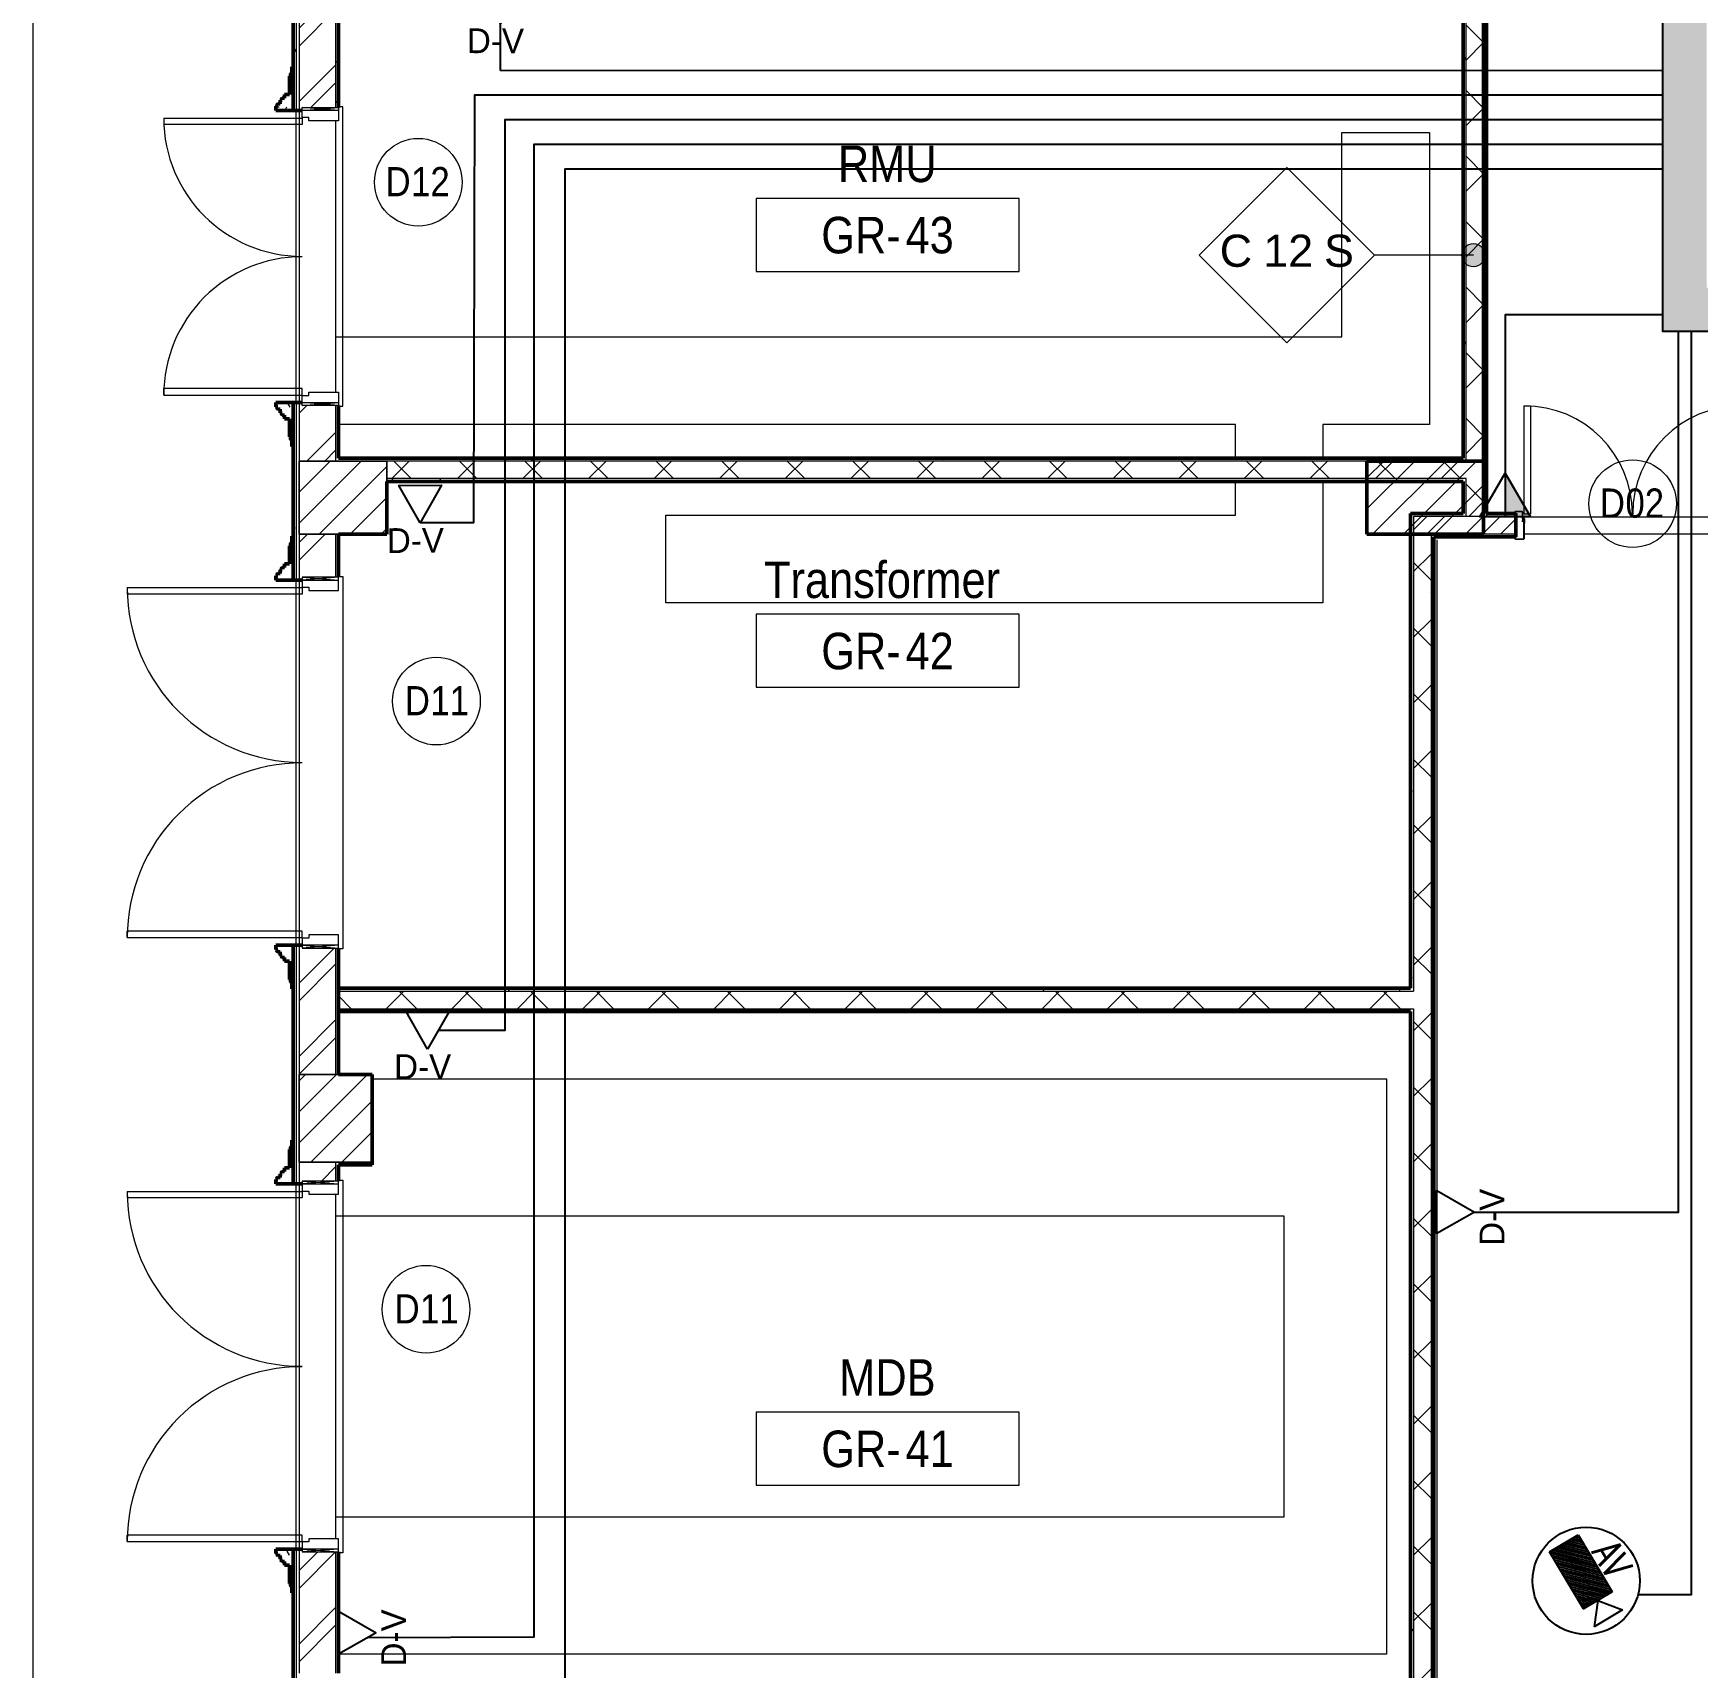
# Model space of a CAD drawing. Header units: millimetres. Extents: x -9358 to 257996, y -67499 to 9117.
# Drawn here: x -2970 to 8426, y -53110 to -41919 of the extents above; entities that cross this region are included whole.
import ezdxf
from ezdxf.enums import TextEntityAlignment as Align

# ---------------------------------------------------------------- set-up
doc = ezdxf.new("R2010")
doc.units = ezdxf.units.MM
doc.header["$LTSCALE"] = 1000
for name, color, linetype, lineweight in [('123', 2, 'Continuous', 9), ('A-COL-RFC', 8, 'Continuous', 18), ('A-COL-RFC-1', 8, 'Continuous', 9), ('A-COL-RFC-2', 8, 'Continuous', 50), ('A-DOOR', 8, 'Continuous', 9), ('A-DOOR-1', 8, 'Continuous', 18), ('A-DOR', 8, 'Continuous', 9), ('A-FLR-PAT', 8, 'Continuous', 18), ('A-RMP', 8, 'Continuous', 9), ('A-ROM-NAM', 8, 'Continuous', 9), ('A-TYP-DOR', 8, 'Continuous', 0), ('A-TYP-WAL', 8, 'Continuous', 0), ('A-WAL-CLD', 8, 'Continuous', 9), ('A-WAL-CMU', 8, 'Continuous', 50), ('A-WAL-LOW-20', 8, 'Continuous', 18), ('A-WAL-LOW-30', 8, 'Continuous', 18), ('A-WAL-PAT-1', 8, 'Continuous', 9), ('A-WAL-PRT', 8, 'Continuous', 50)]:
    doc.layers.add(name, color=color, linetype=linetype, lineweight=lineweight)
for name, color, linetype in [('CCTV', 4, 'Continuous'), ('DATANET', 4, 'Continuous'), ('E680T_SEC', 2, 'Continuous'), ('LC-CABLE -10', 4, 'Continuous'), ('LC-CABLE -20', 6, 'Continuous'), ('LC-DA-CIR', 4, 'Continuous')]:
    doc.layers.add(name, color=color, linetype=linetype)
doc.styles.add('Arial_5', font='arial.ttf', dxfattribs={"width": 0.85, "height": 200})
doc.styles.add('Arial_7', font='arial.ttf', dxfattribs={"width": 0.85, "height": 200})
doc.styles.add('Arial_8', font='arial.ttf', dxfattribs={"height": 220})
doc.styles.add('ROMANS', font='romans.shx', dxfattribs={"width": 0.75})
pattern_1 = [(0, (0, 0), (812.8, 203.2), [33.528, -576.072, 33.528, -576.072, -3251.2]), (0, (0, 0), (812.8, 203.2), [-1219.2, 33.528, -1185.672, 33.528, -576.072, -1422.4]), (0, (0, 0), (812.8, 203.2), [-3048, 33.528, -372.872, 33.528, -982.472]), (120, (304.8, 101.6), (-582.37636, 602.30545), [33.528, -576.072, 33.528, -576.072, -3251.2]), (120, (304.8, 101.6), (-582.37636, 602.30545), [-1219.2, 33.528, -1185.672, 33.528, -576.072, -1422.4]), (120, (304.8, 101.6), (-582.37636, 602.30545), [-3048, 33.528, -372.872, 33.528, -982.472]), (240, (406.4, 508), (-230.42364, -805.50545), [33.528, -576.072, 33.528, -576.072, -3251.2]), (240, (406.4, 508), (-230.42364, -805.50545), [-1219.2, 33.528, -1185.672, 33.528, -576.072, -1422.4]), (240, (406.4, 508), (-230.42364, -805.50545), [-3048, 33.528, -372.872, 33.528, -982.472])]
pattern_2 = [(45, (0, 0), (-251.4472, 251.4472), []), (45, (0, 381), (-251.4472, 251.4472), [])]
pattern_3 = [(45, (0, 0), (-224.5064, 224.5064), []), (135, (0, 0), (-224.5064, -224.5064), [])]
pattern_4 = [(45, (0, 0), (-106.066, 106.066), [])]

# ---------------------------------------------------------------- blocks, each defined once
blk = doc.blocks.new('M_Wall Tag - WALL TAG-12mm-1267109-01-Ground Floor Plan')
at = {"layer": 'A-TYP-WAL'}
for p, q in [((-6, 0), (0, 6)), ((0, 6), (6, 0)), ((-6, 0), (0, -6)), ((6, 0), (0, -6))]:
    blk.add_line(p, q, dxfattribs=at)
blk = doc.blocks.new('Door Tag - Door Tag-41184-01-Ground Floor Plan')
at = {"layer": 'A-TYP-DOR'}
blk.add_circle((0, 0), 3, dxfattribs=at)
blk = doc.blocks.new('AV SYSTEM DOOM CAMERA')
h = blk.add_hatch()
h.set_pattern_fill('ANSI31', color=3)
h.set_pattern_definition([(45, (0, 0), (-0.08838835, 0.08838835), [])])
h.paths.add_polyline_path([(2.57, 221.7), (2.57, 219.43), (7.11, 219.43), (7.11, 221.7)])
at = {"color": 3}
for p, q in [((2.57, 219.43), (2.57, 221.7)), ((2.57, 221.7), (7.11, 221.7)), ((7.11, 221.7), (7.11, 219.43)), ((7.11, 220.57), (8.53, 221.7)), ((8.53, 221.7), (8.53, 219.43)), ((7.11, 220.57), (8.53, 219.43)), ((7.11, 219.43), (2.57, 219.43))]:
    blk.add_line(p, q, dxfattribs=at)
blk.add_circle((5.55, 220.57), 3.67, dxfattribs=at)
at = {"layer": 'E680T_SEC', "color": 3, "style": 'ROMANS', "width": 0.75}
blk.add_text('AV', height=2, dxfattribs=at).set_placement((5.19, 222.86), align=Align.MIDDLE_CENTER)
blk = doc.blocks.new('D-V')
at = {"color": 3}
blk.add_lwpolyline([(1, 257), (147, 0), (-147, 0), (1, 257)], dxfattribs=at)
at = {"layer": 'CCTV', "color": 2}
blk.add_attdef('D-V', (-225, 247), '', height=170, dxfattribs=at)
blk = doc.blocks.new('DD')
at = {"layer": 'LC-DA-CIR'}
h = blk.add_hatch(color=3, dxfattribs=at)
h.dxf.hatch_style = 1
h.paths.add_polyline_path([(0, 299), (0, 0), (173, 0)])
at = {"color": 3}
blk.add_lwpolyline([(0, 299), (173, 0), (-173, 0), (0, 299)], dxfattribs=at)
at = {"layer": 'LC-DA-CIR', "color": 3}
blk.add_line((0, 299), (0, 0), dxfattribs=at)
blk = doc.blocks.new('NBS_AssaAbloyLtd_DrsetSym_AASDMetalOfficeStoreDoor_Double-VisionPanelType2 - 1600x2200mm-2087164-01-Ground Floor Furniture Plan')
at = {"layer": 'A-DOOR'}
for centre, start, end in [((-742, 77), 0, 90), ((742, 77), 90, 180)]:
    blk.add_arc(centre, 741, start, end, dxfattribs=at)
at = {"layer": 'A-DOOR-1'}
for p, q in [((-742, 77), (-742, 818)), ((-742, 818), (-699, 818)), ((-699, 818), (-699, 77)), ((742, 818), (699, 818)), ((699, 818), (699, 77)), ((742, 77), (742, 818)), ((-805, 93), (-805, 83)), ((-805, 93), (-805, 83)), ((-804, 93), (-804, 83)), ((-803, 95), (-757, 95)), ((-757, 95), (-803, 95)), ((-757, 94), (-803, 94)), ((-803, 82), (-795, 82)), ((-795, 80), (-803, 80)), ((-800, 80), (-795, 80)), ((-795, 82), (-795, 80)), ((-795, 80), (-795, -80)), ((-756, 93), (-756, 47)), ((-755, 93), (-755, 47)), ((-755, 47), (-755, 93)), ((-755, 23), (-755, 32)), ((-754, 23), (-755, 23)), ((-742, 46), (-754, 46)), ((-742, 46), (-754, 46)), ((-742, 45), (-754, 45)), ((-754, 32), (-754, 23)), ((-753, 35), (-746, 35)), ((-746, 34), (-753, 34)), ((-745, -93), (-745, 33)), ((-743, 32), (-743, 8)), ((-743, 8), (-741, 18)), ((-742, 8), (-743, 8)), ((-743, 8), (-743, -92)), ((-743, -92), (-743, 8)), ((-743, 8), (-742, 8)), ((-699, 77), (-742, 77)), ((-740, 18), (-742, 8)), ((-742, 8), (-740, 18)), ((-741, 18), (-741, 44)), ((-740, 44), (-740, 18)), ((-740, 18), (-740, 44)), ((699, 77), (742, 77)), ((740, 44), (740, 18)), ((740, 44), (740, 18)), ((740, 18), (742, 8)), ((740, 18), (742, 8)), ((741, 18), (741, 44)), ((743, 8), (741, 18)), ((742, 46), (754, 46)), ((754, 46), (742, 46)), ((742, 45), (754, 45)), ((742, 8), (743, 8)), ((742, 8), (743, 8)), ((743, 32), (743, 8)), ((743, 8), (743, -92)), ((743, 8), (743, -92)), ((745, -93), (745, 33)), ((753, 35), (746, 35)), ((746, 34), (753, 34)), ((754, 32), (754, 23)), ((754, 23), (755, 23)), ((755, 93), (755, 47)), ((755, 93), (755, 47)), ((755, 23), (755, 32)), ((756, 93), (756, 47)), ((802, 95), (757, 95)), ((802, 95), (757, 95)), ((757, 94), (802, 94)), ((795, 82), (795, 80)), ((802, 82), (795, 82)), ((795, 80), (802, 80)), ((795, -80), (795, 80)), ((795, 80), (800, 80)), ((803, 93), (803, 83)), ((805, 93), (805, 83)), ((805, 83), (805, 93)), ((-805, -92), (-805, -83)), ((-805, -83), (-805, -92)), ((-804, -83), (-804, -92)), ((-803, -80), (-795, -80)), ((-795, -81), (-803, -81)), ((-802, -93), (-746, -93)), ((-746, -95), (-803, -95)), ((-803, -95), (-746, -95)), ((-795, -80), (-800, -80)), ((-795, -81), (-795, -80)), ((802, -93), (746, -93)), ((746, -95), (802, -95)), ((746, -95), (802, -95)), ((795, -81), (795, -80)), ((802, -80), (795, -80)), ((800, -80), (795, -80)), ((795, -81), (802, -81)), ((803, -83), (803, -92)), ((805, -92), (805, -83)), ((805, -92), (805, -83))]:
    blk.add_line(p, q, dxfattribs=at)
for centre, radius, start, end in [((-803, 93), 2.5, 90, 180), ((-803, 93), 2.5, 90, 180), ((-803, 83), 2.5, 180, 270), ((-803, 83), 2.5, 180, 270), ((-803, 93), 1, 90, 180), ((-803, 83), 1, 180, 270), ((-757, 93), 2.5, 0, 90), ((-757, 93), 2.5, 0, 90), ((-757, 93), 1, 0, 90), ((-754, 47), 2.5, 180, 270), ((-754, 47), 0.997, 180, 270), ((-754, 47), 0.997, 180, 270), ((-753, 32), 2.5, 90, 180), ((-753, 32), 1.01, 90, 180), ((-746, 32), 2.5, 0, 90), ((-746, 33), 0.984, 0, 90), ((-742, 44), 2.5, 0, 90), ((-742, 44), 2.5, 360, 90), ((-742, 44), 1, 0, 90), ((742, 44), 2.5, 90, 180), ((742, 44), 2.5, 90, 180), ((742, 44), 1, 90, 180), ((746, 32), 2.5, 90, 180), ((746, 33), 0.984, 90, 180), ((753, 32), 2.5, 0, 90), ((753, 32), 1.01, 0, 90), ((754, 47), 2.5, 270, 0), ((754, 47), 0.997, 270, 0), ((754, 47), 0.979, 270, 0), ((757, 93), 2.5, 90, 180), ((757, 93), 2.5, 90, 180), ((757, 93), 1, 90, 180), ((802, 93), 2.5, 0, 90), ((802, 93), 2.5, 0, 90), ((802, 93), 1, 0, 90), ((802, 83), 1, 270, 0), ((802, 83), 2.5, 270, 0), ((802, 83), 2.5, 270, 0), ((-803, -83), 2.5, 90, 180), ((-803, -83), 2.5, 90, 180), ((-803, -92), 2.5, 180, 270), ((-803, -92), 2.5, 180, 270), ((-803, -83), 1.01, 90, 180), ((-802, -92), 1.03, 180, 270), ((-746, -92), 2.5, 270, 0), ((-746, -92), 2.5, 270, 360), ((-746, -93), 0.985, 270, 0), ((746, -92), 2.5, 180, 270), ((746, -92), 2.5, 180, 270), ((746, -93), 0.985, 180, 270), ((802, -83), 2.5, 0, 90), ((802, -83), 2.5, 0, 90), ((802, -83), 1.01, 0, 90), ((802, -92), 1.03, 270, 0), ((802, -92), 2.5, 270, 0), ((802, -92), 2.5, 270, 360)]:
    blk.add_arc(centre, radius, start, end, dxfattribs=at)
blk = doc.blocks.new('1_External_Lourve_Metal_Door_3469 - 2000 x 2500mm-2646872-01-Ground Floor Furniture Plan')
at = {"layer": 'A-DOOR'}
for p, q in [((-948.5, 1042), (-904.5, 1042)), ((-948.5, 1042), (-948.5, 95)), ((-904.5, 95), (-904.5, 1042)), ((904.5, 95), (904.5, 1042)), ((948.5, 1042), (904.5, 1042)), ((948.5, 1042), (948.5, 95)), ((-948.5, 95), (-904.5, 95)), ((948.5, 95), (904.5, 95))]:
    blk.add_line(p, q, dxfattribs=at)
for centre, start, end in [((-948.5, 95), 360, 90), ((948.5, 95), 90, 180)]:
    blk.add_arc(centre, 947, start, end, dxfattribs=at)
at = {"layer": 'A-DOOR-1'}
for p, q in [((-1000, 95), (-951.5, 95)), ((-951.5, 95), (-951.5, 48)), ((-951.5, 48), (-929.5, 48)), ((-929.5, 48), (-929.5, -155)), ((929.5, 48), (951.5, 48)), ((929.5, -155), (929.5, 48)), ((951.5, 95), (1000, 95)), ((951.5, 48), (951.5, 95)), ((-929.5, -155), (-1000, -155)), ((1000, -155), (929.5, -155))]:
    blk.add_line(p, q, dxfattribs=at)
at = {"layer": 'A-DOR'}
for p, q in [((-1020, -155), (-1000, 95)), ((-1020, 95), (-1000, -155)), ((-1020, -155), (-1020, 95)), ((-1020, 95), (-1000, 95)), ((-1000, 95), (-1000, -155)), ((1000, -155), (1020, 95)), ((1000, 95), (1020, -155)), ((1000, -155), (1000, 95)), ((1000, 95), (1020, 95)), ((1020, 95), (1020, -155)), ((-1025, -155), (-1025, -185)), ((-1025, -185), (1025, -185)), ((-1000, -155), (-1020, -155)), ((1020, -155), (1000, -155)), ((1025, -185), (1025, -155))]:
    blk.add_line(p, q, dxfattribs=at)
blk = doc.blocks.new('1_External_Lourve_Metal_Door_3469 - 2500 x 2500mm-2647297-01-Ground Floor Furniture Plan')
at = {"layer": 'A-DOOR'}
for p, q in [((-1198.5, -95), (-1154.5, -95)), ((-1198.5, -1292), (-1198.5, -95)), ((-1154.5, -95), (-1154.5, -1292)), ((1154.5, -95), (1154.5, -1292)), ((1198.5, -95), (1154.5, -95)), ((1198.5, -1292), (1198.5, -95)), ((-1198.5, -1292), (-1154.5, -1292)), ((1198.5, -1292), (1154.5, -1292))]:
    blk.add_line(p, q, dxfattribs=at)
for centre, start, end in [((-1198.5, -95), 270, 0), ((1198.5, -95), 180, 270)]:
    blk.add_arc(centre, 1197, start, end, dxfattribs=at)
at = {"layer": 'A-DOOR-1'}
for p, q in [((-1179.5, 155), (-1250, 155)), ((-1179.5, -48), (-1179.5, 155)), ((1250, 155), (1179.5, 155)), ((1179.5, 155), (1179.5, -48)), ((-1250, -95), (-1201.5, -95)), ((-1201.5, -95), (-1201.5, -48)), ((-1201.5, -48), (-1179.5, -48)), ((1179.5, -48), (1201.5, -48)), ((1201.5, -48), (1201.5, -95)), ((1201.5, -95), (1250, -95))]:
    blk.add_line(p, q, dxfattribs=at)
at = {"layer": 'A-DOR'}
for p, q in [((-1275, 185), (1275, 185)), ((-1275, 155), (-1275, 185)), ((-1270, 155), (-1250, -95)), ((-1270, -95), (-1250, 155)), ((-1250, 155), (-1270, 155)), ((-1270, 155), (-1270, -95)), ((-1250, -95), (-1250, 155)), ((1250, 155), (1270, -95)), ((1250, -95), (1270, 155)), ((1270, 155), (1250, 155)), ((1250, 155), (1250, -95)), ((1270, -95), (1270, 155)), ((1275, 185), (1275, 155)), ((-1270, -95), (-1250, -95)), ((1250, -95), (1270, -95))]:
    blk.add_line(p, q, dxfattribs=at)
blk = doc.blocks.new('Walls 26 - Walls 78-2778939-01-Ground Floor Furniture Plan')
at = {"layer": 'A-WAL-PAT-1'}
h = blk.add_hatch(dxfattribs=at)
h.set_pattern_fill('FP_133', color=256, style=0, pattern_type=2)
h.set_pattern_definition([(0, (0, -100), (406.4, 101.6), [33.528, -271.272, 33.528, -271.272, -1625.6]), (0, (0, -100), (406.4, 101.6), [-609.6, 33.528, -576.072, 33.528, -271.272, -711.2]), (0, (0, -100), (406.4, 101.6), [-1524, 33.528, -169.672, 33.528, -474.472]), (120, (152.4, -49.2), (-291.18818, 301.15272), [33.528, -271.272, 33.528, -271.272, -1625.6]), (120, (152.4, -49.2), (-291.18818, 301.15272), [-609.6, 33.528, -576.072, 33.528, -271.272, -711.2]), (120, (152.4, -49.2), (-291.18818, 301.15272), [-1524, 33.528, -169.672, 33.528, -474.472]), (240, (203.2, 154), (-115.21182, -402.75272), [33.528, -271.272, 33.528, -271.272, -1625.6]), (240, (203.2, 154), (-115.21182, -402.75272), [-609.6, 33.528, -576.072, 33.528, -271.272, -711.2]), (240, (203.2, 154), (-115.21182, -402.75272), [-1524, 33.528, -169.672, 33.528, -474.472])])
h.paths.add_polyline_path([(-1200, -52550), (-1190, -52550), (-1190, -52250), (-1310, -52250), (-1310, -52280), (-1295, -52280), (-1301, -52284), (-1301, -52291), (-1295, -52295), (-1280, -52295), (-1280, -52320), (-1265, -52320), (-1271, -52324), (-1271, -52331), (-1265, -52335), (-1250, -52335), (-1250, -52360), (-1215, -52360), (-1215, -52485), (-1200, -52485), (-1209, -52491), (-1209, -52500), (-1200, -52505)], flags=0)
h.paths.add_polyline_path([(-1310, -49750), (-1190, -49750), (-1190, -49450), (-1200, -49450), (-1200, -49495), (-1209, -49500), (-1209, -49510), (-1200, -49515), (-1215, -49515), (-1215, -49640), (-1250, -49640), (-1250, -49665), (-1265, -49665), (-1271, -49669), (-1271, -49676), (-1265, -49680), (-1280, -49680), (-1280, -49705), (-1295, -49705), (-1301, -49709), (-1301, -49716), (-1295, -49720), (-1310, -49720)], flags=0)
at = {"layer": 'A-WAL-CMU'}
for p, q in [((-1190, -49450), (-1200, -49450)), ((-1200, -49450), (-1200, -49495)), ((-1190, -49750), (-1190, -49450)), ((-1200, -49515), (-1215, -49515)), ((-1215, -49515), (-1215, -49640)), ((-1265, -49680), (-1280, -49680)), ((-1280, -49680), (-1280, -49705)), ((-1250, -49665), (-1265, -49665)), ((-1215, -49640), (-1250, -49640)), ((-1250, -49640), (-1250, -49665)), ((-1310, -49720), (-1310, -49750)), ((-1295, -49720), (-1310, -49720)), ((-1310, -49750), (-1190, -49750)), ((-1280, -49705), (-1295, -49705)), ((-1310, -52250), (-1310, -52280)), ((-1190, -52250), (-1310, -52250)), ((-1310, -52280), (-1295, -52280)), ((-1295, -52295), (-1280, -52295)), ((-1280, -52295), (-1280, -52320)), ((-1190, -52550), (-1190, -52250)), ((-1280, -52320), (-1265, -52320)), ((-1265, -52335), (-1250, -52335)), ((-1250, -52335), (-1250, -52360)), ((-1250, -52360), (-1215, -52360)), ((-1215, -52360), (-1215, -52485)), ((-1215, -52485), (-1200, -52485)), ((-1200, -52505), (-1200, -52550)), ((-1200, -52550), (-1190, -52550))]:
    blk.add_line(p, q, dxfattribs=at)
for centre, radius in [((-1200, -49505), 10), ((-1265, -49672), 7.5), ((-1295, -49712), 7.5), ((-1295, -52287), 7.5), ((-1265, -52327), 7.5), ((-1200, -52495), 10)]:
    blk.add_arc(centre, radius, 90, 270, dxfattribs=at)
blk = doc.blocks.new('Walls 28 - Walls 78-2778953-01-Ground Floor Furniture Plan')
at = {"layer": 'A-WAL-PAT-1'}
h = blk.add_hatch(dxfattribs=at)
h.set_pattern_fill('FP_134', color=256, style=0, pattern_type=2)
h.set_pattern_definition([(0, (0, 250), (406.4, 101.6), [33.528, -271.272, 33.528, -271.272, -1625.6]), (0, (0, 250), (406.4, 101.6), [-609.6, 33.528, -576.072, 33.528, -271.272, -711.2]), (0, (0, 250), (406.4, 101.6), [-1524, 33.528, -169.672, 33.528, -474.472]), (120, (152.4, 300.8), (-291.18818, 301.15272), [33.528, -271.272, 33.528, -271.272, -1625.6]), (120, (152.4, 300.8), (-291.18818, 301.15272), [-609.6, 33.528, -576.072, 33.528, -271.272, -711.2]), (120, (152.4, 300.8), (-291.18818, 301.15272), [-1524, 33.528, -169.672, 33.528, -474.472]), (240, (203.2, 504), (-115.21182, -402.75272), [33.528, -271.272, 33.528, -271.272, -1625.6]), (240, (203.2, 504), (-115.21182, -402.75272), [-609.6, 33.528, -576.072, 33.528, -271.272, -711.2]), (240, (203.2, 504), (-115.21182, -402.75272), [-1524, 33.528, -169.672, 33.528, -474.472])])
h.paths.add_polyline_path([(-1190, -44350), (-1190, -44050), (-1310, -44050), (-1310, -44080), (-1295, -44080), (-1301, -44084), (-1301, -44091), (-1295, -44095), (-1280, -44095), (-1280, -44120), (-1265, -44120), (-1271, -44124), (-1271, -44131), (-1265, -44135), (-1250, -44135), (-1250, -44160), (-1215, -44160), (-1215, -44285), (-1200, -44285), (-1209, -44290), (-1209, -44300), (-1200, -44305), (-1200, -44350)], flags=0)
h.paths.add_polyline_path([(-1190, -42050), (-1190, -41750), (-1200, -41750), (-1200, -41795), (-1209, -41800), (-1209, -41810), (-1200, -41815), (-1215, -41815), (-1215, -41940), (-1250, -41940), (-1250, -41965), (-1265, -41965), (-1271, -41969), (-1271, -41976), (-1265, -41980), (-1280, -41980), (-1280, -42005), (-1295, -42005), (-1301, -42009), (-1301, -42016), (-1295, -42020), (-1310, -42020), (-1310, -42050)], flags=0)
at = {"layer": 'A-WAL-CMU'}
for p, q in [((-1200, -41815), (-1215, -41815)), ((-1215, -41815), (-1215, -41940)), ((-1190, -41750), (-1200, -41750)), ((-1200, -41750), (-1200, -41795)), ((-1190, -42050), (-1190, -41750)), ((-1310, -42020), (-1310, -42050)), ((-1295, -42020), (-1310, -42020)), ((-1280, -42005), (-1295, -42005)), ((-1265, -41980), (-1280, -41980)), ((-1280, -41980), (-1280, -42005)), ((-1250, -41965), (-1265, -41965)), ((-1215, -41940), (-1250, -41940)), ((-1250, -41940), (-1250, -41965)), ((-1310, -42050), (-1190, -42050)), ((-1310, -44050), (-1310, -44080)), ((-1190, -44050), (-1310, -44050)), ((-1310, -44080), (-1295, -44080)), ((-1295, -44095), (-1280, -44095)), ((-1280, -44095), (-1280, -44120)), ((-1190, -44350), (-1190, -44050)), ((-1280, -44120), (-1265, -44120)), ((-1265, -44135), (-1250, -44135)), ((-1250, -44135), (-1250, -44160)), ((-1250, -44160), (-1215, -44160)), ((-1215, -44160), (-1215, -44285)), ((-1215, -44285), (-1200, -44285)), ((-1200, -44305), (-1200, -44350)), ((-1200, -44350), (-1190, -44350))]:
    blk.add_line(p, q, dxfattribs=at)
for centre, radius in [((-1200, -41805), 10), ((-1295, -42012), 7.5), ((-1265, -41972), 7.5), ((-1295, -44087), 7.5), ((-1265, -44127), 7.5), ((-1200, -44295), 10)]:
    blk.add_arc(centre, radius, 90, 270, dxfattribs=at)
blk = doc.blocks.new('Walls 30 - Walls 78-2778967-01-Ground Floor Furniture Plan')
at = {"layer": 'A-WAL-PAT-1'}
h = blk.add_hatch(dxfattribs=at)
h.set_pattern_fill('FP_135', color=256, style=0, pattern_type=2)
h.set_pattern_definition([(0, (0, -4235), (406.4, 101.6), [33.528, -271.272, 33.528, -271.272, -1625.6]), (0, (0, -4235), (406.4, 101.6), [-609.6, 33.528, -576.072, 33.528, -271.272, -711.2]), (0, (0, -4235), (406.4, 101.6), [-1524, 33.528, -169.672, 33.528, -474.472]), (120, (152.4, -4184.2), (-291.18818, 301.15272), [33.528, -271.272, 33.528, -271.272, -1625.6]), (120, (152.4, -4184.2), (-291.18818, 301.15272), [-609.6, 33.528, -576.072, 33.528, -271.272, -711.2]), (120, (152.4, -4184.2), (-291.18818, 301.15272), [-1524, 33.528, -169.672, 33.528, -474.472]), (240, (203.2, -3981), (-115.21182, -402.75272), [33.528, -271.272, 33.528, -271.272, -1625.6]), (240, (203.2, -3981), (-115.21182, -402.75272), [-609.6, 33.528, -576.072, 33.528, -271.272, -711.2]), (240, (203.2, -3981), (-115.21182, -402.75272), [-1524, 33.528, -169.672, 33.528, -474.472])])
h.paths.add_polyline_path([(-1200, -52550), (-1190, -52550), (-1190, -52250), (-1310, -52250), (-1310, -52280), (-1295, -52280), (-1301, -52284), (-1301, -52291), (-1295, -52295), (-1280, -52295), (-1280, -52320), (-1265, -52320), (-1271, -52324), (-1271, -52331), (-1265, -52335), (-1250, -52335), (-1250, -52360), (-1215, -52360), (-1215, -52485), (-1200, -52485), (-1209, -52490), (-1209, -52500), (-1200, -52505)], flags=0)
h.paths.add_polyline_path([(-1190, -49750), (-1190, -49450), (-1200, -49450), (-1200, -49495), (-1209, -49500), (-1209, -49510), (-1200, -49515), (-1215, -49515), (-1215, -49640), (-1250, -49640), (-1250, -49665), (-1265, -49665), (-1271, -49669), (-1271, -49676), (-1265, -49680), (-1280, -49680), (-1280, -49705), (-1295, -49705), (-1301, -49709), (-1301, -49716), (-1295, -49720), (-1310, -49720), (-1310, -49750)], flags=0)
at = {"layer": 'A-WAL-CMU'}
for p, q in [((-1190, -49450), (-1200, -49450)), ((-1200, -49450), (-1200, -49495)), ((-1190, -49750), (-1190, -49450)), ((-1200, -49515), (-1215, -49515)), ((-1215, -49515), (-1215, -49640)), ((-1265, -49680), (-1280, -49680)), ((-1280, -49680), (-1280, -49705)), ((-1250, -49665), (-1265, -49665)), ((-1215, -49640), (-1250, -49640)), ((-1250, -49640), (-1250, -49665)), ((-1310, -49720), (-1310, -49750)), ((-1295, -49720), (-1310, -49720)), ((-1310, -49750), (-1190, -49750)), ((-1280, -49705), (-1295, -49705)), ((-1310, -52250), (-1310, -52280)), ((-1190, -52250), (-1310, -52250)), ((-1310, -52280), (-1295, -52280)), ((-1295, -52295), (-1280, -52295)), ((-1280, -52295), (-1280, -52320)), ((-1190, -52550), (-1190, -52250)), ((-1280, -52320), (-1265, -52320)), ((-1265, -52335), (-1250, -52335)), ((-1250, -52335), (-1250, -52360)), ((-1250, -52360), (-1215, -52360)), ((-1215, -52360), (-1215, -52485)), ((-1215, -52485), (-1200, -52485)), ((-1200, -52505), (-1200, -52550)), ((-1200, -52550), (-1190, -52550))]:
    blk.add_line(p, q, dxfattribs=at)
for centre, radius in [((-1200, -49505), 10), ((-1265, -49672), 7.5), ((-1295, -49712), 7.5), ((-1295, -52287), 7.5), ((-1265, -52327), 7.5), ((-1200, -52495), 10)]:
    blk.add_arc(centre, radius, 90, 270, dxfattribs=at)
blk = doc.blocks.new('M_Room Tag_Small - M_Room Tag_Small-919701-01-Ground Floor Furniture Plan')
at = {"layer": 'A-ROM-NAM'}
for p, q in [((9, 2.5), (-9, 2.5)), ((-9, 2.5), (-9, -2.5)), ((9, -2.5), (9, 2.5)), ((-9, -2.5), (9, -2.5))]:
    blk.add_line(p, q, dxfattribs=at)
blk = doc.blocks.new('G')
at = {"layer": 'A-COL-RFC-1'}
h = blk.add_hatch(dxfattribs=at)
h.set_pattern_fill('FP_4', color=256, style=0, pattern_type=2)
h.set_pattern_definition(pattern_4)
h.paths.add_polyline_path([(-900, -45200), (-550, -45200), (-550, -44700), (-1150, -44700), (-1150, -45200)], flags=0)
h = blk.add_hatch(dxfattribs=at)
h.set_pattern_fill('FP_4', color=256, style=0, pattern_type=2)
h.set_pattern_definition(pattern_4)
h.paths.add_polyline_path([(6160, -45200), (6960, -45200), (6960, -44700), (6160, -44700), (6160, -45164)], flags=0)
h = blk.add_hatch(dxfattribs=at)
h.set_pattern_fill('FP_4', color=256, style=0, pattern_type=2)
h.set_pattern_definition(pattern_4)
h.paths.add_polyline_path([(-1150, -49500), (-650, -49500), (-650, -48900), (-1150, -48900), (-1150, -49500)], flags=0)
at = {"layer": 'A-WAL-PAT-1'}
h = blk.add_hatch(dxfattribs=at)
h.set_pattern_fill('FP_2', color=256, style=0, pattern_type=2)
h.set_pattern_definition(pattern_1)
h.paths.add_polyline_path([(6960, -45080), (6980, -45080), (6980, -38077), (6960, -38077), (6960, -45060)], flags=0)
h.paths.add_polyline_path([(6980, -37090), (6980, -34210), (6960, -34210), (6960, -37090)], flags=0)
h.paths.add_polyline_path([(6980, -33010), (6980, -32720), (6960, -32720), (6960, -33010)], flags=0)
h = blk.add_hatch(dxfattribs=at)
h.set_pattern_fill('FP_2', color=256, style=0, pattern_type=2)
h.set_pattern_definition(pattern_1)
h.paths.add_polyline_path([(-1170, -57500), (-1170, -56850), (-1190, -56850), (-1190, -57500)], flags=0)
h.paths.add_polyline_path([(-1170, -53950), (-1170, -52150), (-1190, -52150), (-1190, -53950)], flags=0)
h.paths.add_polyline_path([(-1170, -49650), (-1170, -48015), (-1190, -48015), (-1190, -49650)], flags=0)
h.paths.add_polyline_path([(-1170, -45515), (-1170, -44300), (-1190, -44300), (-1190, -45515)], flags=0)
h.paths.add_polyline_path([(-1190, -42300), (-1170, -42300), (-1170, -41020), (-1190, -41020), (-1190, -41550)], flags=0)
h = blk.add_hatch(dxfattribs=at)
h.set_pattern_fill('FP_1', color=256, style=0, pattern_type=2)
h.set_pattern_definition(pattern_2)
h.paths.add_polyline_path([(-1150, -57250), (-900, -57250), (-900, -56850), (-1150, -56850), (-1150, -57089)], flags=0)
h.paths.add_polyline_path([(-1150, -53950), (-900, -53950), (-900, -53600), (-1150, -53600), (-1150, -53836)], flags=0)
h.paths.add_polyline_path([(-900, -53000), (-900, -52170), (-1130, -52170), (-1130, -52150), (-1150, -52150), (-1150, -53000)], flags=0)
h.paths.add_polyline_path([(-1150, -49650), (-1130, -49650), (-1130, -49630), (-900, -49630), (-900, -49500), (-1150, -49500)], flags=0)
h.paths.add_polyline_path([(-1150, -48900), (-900, -48900), (-900, -48035), (-1130, -48035), (-1130, -48015), (-1150, -48015), (-1150, -48777)], flags=0)
h.paths.add_polyline_path([(-1130, -45515), (-1130, -45495), (-900, -45495), (-900, -45200), (-1150, -45200), (-1150, -45515)], flags=0)
h.paths.add_polyline_path([(-900, -44700), (-900, -44320), (-1130, -44320), (-1130, -44300), (-1150, -44300), (-1150, -44700)], flags=0)
h.paths.add_polyline_path([(-1130, -42300), (-1130, -42280), (-900, -42280), (-900, -41160), (-1150, -41160), (-1150, -42300)], flags=0)
h = blk.add_hatch(dxfattribs=at)
h.set_pattern_fill('FP_2', color=256, style=0, pattern_type=2)
h.set_pattern_definition(pattern_1)
h.paths.add_polyline_path([(-880, -57250), (-880, -56850), (-900, -56850), (-900, -57250)], flags=0)
h.paths.add_polyline_path([(-900, -53950), (-880, -53950), (-880, -53600), (-900, -53600), (-900, -53836)], flags=0)
h.paths.add_polyline_path([(-900, -53000), (-880, -53000), (-880, -52170), (-900, -52170), (-900, -52391)], flags=0)
h.paths.add_polyline_path([(-900, -49630), (-880, -49630), (-880, -49500), (-900, -49500)], flags=0)
h.paths.add_polyline_path([(-880, -48900), (-880, -48035), (-900, -48035), (-900, -48900)], flags=0)
h.paths.add_polyline_path([(-900, -45495), (-880, -45495), (-880, -45200), (-900, -45200)], flags=0)
h.paths.add_polyline_path([(-880, -44700), (-880, -44320), (-900, -44320), (-900, -44700)], flags=0)
h.paths.add_polyline_path([(-880, -42280), (-880, -41160), (-900, -41160), (-900, -42280), (-880, -42280)], flags=0)
h = blk.add_hatch(dxfattribs=at)
h.set_pattern_fill('FP_2', color=256, style=0, pattern_type=2)
h.set_pattern_definition(pattern_1)
h.paths.add_polyline_path([(6820, -45060), (6840, -45060), (6840, -44820), (6820, -44820), (6820, -44840)], flags=0)
h.paths.add_polyline_path([(6840, -44700), (6840, -41460), (6820, -41460), (6820, -44700)], flags=0)
h = blk.add_hatch(dxfattribs=at)
h.set_pattern_fill('FP_3', color=256, style=0, pattern_type=2)
h.set_pattern_definition(pattern_3)
h.paths.add_polyline_path([(6960, -45080), (6960, -41440), (6840, -41440), (6840, -45080)], flags=0)
h = blk.add_hatch(dxfattribs=at)
h.set_pattern_fill('FP_2', color=256, style=0, pattern_type=2)
h.set_pattern_definition(pattern_1)
h.paths.add_polyline_path([(6820, -44700), (6820, -44680), (-880, -44680), (-880, -44700), (6524, -44700)], flags=0)
h = blk.add_hatch(dxfattribs=at)
h.set_pattern_fill('FP_3', color=256, style=0, pattern_type=2)
h.set_pattern_definition(pattern_3)
h.paths.add_polyline_path([(6524, -44820), (6840, -44820), (6840, -44700), (-550, -44700), (-550, -44820), (6032, -44820)], flags=0)
h = blk.add_hatch(dxfattribs=at)
h.set_pattern_fill('FP_2', color=256, style=0, pattern_type=2)
h.set_pattern_definition(pattern_1)
h.paths.add_polyline_path([(6820, -44840), (6820, -44820), (-550, -44820), (-550, -44840), (6524, -44840)], flags=0)
h = blk.add_hatch(dxfattribs=at)
h.set_pattern_fill('FP_2', color=256, style=0, pattern_type=2)
h.set_pattern_definition(pattern_1)
h.paths.add_polyline_path([(21770, -45080), (21770, -45060), (19960, -45060), (19960, -45080), (21762, -45080)], flags=0)
h.paths.add_polyline_path([(19320, -45080), (19320, -45060), (19045, -45060), (19045, -45080)], flags=0)
h.paths.add_polyline_path([(17170, -45080), (17445, -45080), (17445, -45060), (17170, -45060)], flags=0)
h.paths.add_polyline_path([(17150, -45080), (17150, -45060), (16550, -45060), (16550, -45080), (16846, -45080)], flags=0)
h.paths.add_polyline_path([(16530, -45080), (16530, -45060), (16090, -45060), (16090, -45080)], flags=0)
h.paths.add_polyline_path([(14490, -45080), (14490, -45060), (10860, -45060), (10860, -45080), (11931, -45080)], flags=0)
h.paths.add_polyline_path([(9965, -45080), (10020, -45080), (10020, -45060), (8780, -45060), (8780, -45080)], flags=0)
h.paths.add_polyline_path([(10840, -45080), (10840, -45060), (10040, -45060), (10040, -45080)], flags=0)
h.paths.add_polyline_path([(6460, -45080), (6840, -45080), (6840, -45060), (6460, -45060)], flags=0)
h.paths.add_polyline_path([(7015, -45080), (7180, -45080), (7180, -45060), (6980, -45060), (6980, -45080)], flags=0)
h = blk.add_hatch(dxfattribs=at)
h.set_pattern_fill('FP_2', color=256, style=0, pattern_type=2)
h.set_pattern_definition(pattern_1)
h.paths.add_polyline_path([(6460, -53330), (6480, -53330), (6480, -48450), (6460, -48450), (6460, -53114)], flags=0)
h.paths.add_polyline_path([(6480, -48330), (6480, -45080), (6460, -45080), (6460, -48330)], flags=0)
h = blk.add_hatch(dxfattribs=at)
h.set_pattern_fill('FP_1', color=256, style=0, pattern_type=2)
h.set_pattern_definition(pattern_2)
h.paths.add_polyline_path([(21750, -45200), (21750, -45080), (19940, -45080), (19940, -45200), (21630, -45200)], flags=0)
h.paths.add_polyline_path([(19045, -45200), (19340, -45200), (19340, -45080), (19045, -45080), (19045, -45164)], flags=0)
h.paths.add_polyline_path([(17445, -45200), (17445, -45080), (16090, -45080), (16090, -45200), (16846, -45200)], flags=0)
h.paths.add_polyline_path([(14490, -45200), (14490, -45080), (8780, -45080), (8780, -45200), (11931, -45200)], flags=0)
h.paths.add_polyline_path([(7180, -45200), (7180, -45080), (6480, -45080), (6480, -45200), (7015, -45200)], flags=0)
h = blk.add_hatch(dxfattribs=at)
h.set_pattern_fill('FP_3', color=256, style=0, pattern_type=2)
h.set_pattern_definition(pattern_3)
h.paths.add_polyline_path([(6600, -53475), (6600, -45200), (6480, -45200), (6480, -53350), (6565, -53350), (6565, -53475)], flags=0)
h = blk.add_hatch(dxfattribs=at)
h.set_pattern_fill('FP_2', color=256, style=0, pattern_type=2)
h.set_pattern_definition(pattern_1)
h.paths.add_polyline_path([(21610, -45220), (21630, -45220), (21630, -45200), (19045, -45200), (19045, -45220), (20779, -45220)], flags=0)
h.paths.add_polyline_path([(16846, -45220), (17445, -45220), (17445, -45200), (16090, -45200), (16090, -45220)], flags=0)
h.paths.add_polyline_path([(14490, -45220), (14490, -45200), (8780, -45200), (8780, -45220), (11931, -45220)], flags=0)
h.paths.add_polyline_path([(7180, -45220), (7180, -45200), (6600, -45200), (6600, -45220), (7015, -45220)], flags=0)
h = blk.add_hatch(dxfattribs=at)
h.set_pattern_fill('FP_2', color=256, style=0, pattern_type=2)
h.set_pattern_definition(pattern_1)
h.paths.add_polyline_path([(6600, -53475), (6620, -53475), (6620, -45220), (6600, -45220), (6600, -53114)], flags=0)
h = blk.add_hatch(dxfattribs=at)
h.set_pattern_fill('FP_2', color=256, style=0, pattern_type=2)
h.set_pattern_definition(pattern_1)
h.paths.add_polyline_path([(6460, -48330), (6460, -48310), (-880, -48310), (-880, -48330), (4066, -48330)], flags=0)
h = blk.add_hatch(dxfattribs=at)
h.set_pattern_fill('FP_3', color=256, style=0, pattern_type=2)
h.set_pattern_definition(pattern_3)
h.paths.add_polyline_path([(6460, -48450), (6480, -48450), (6480, -48330), (-880, -48330), (-880, -48450), (4066, -48450)], flags=0)
h = blk.add_hatch(dxfattribs=at)
h.set_pattern_fill('FP_2', color=256, style=0, pattern_type=2)
h.set_pattern_definition(pattern_1)
h.paths.add_polyline_path([(6460, -48470), (6460, -48450), (-880, -48450), (-880, -48470), (4066, -48470)], flags=0)
at = {"layer": 'A-COL-RFC'}
for p, q in [((-900, -44700), (-1150, -44700)), ((-1150, -44700), (-1150, -45200)), ((-880, -44700), (-900, -44700)), ((-550, -44700), (-880, -44700)), ((-550, -44820), (-550, -44700)), ((-550, -44840), (-550, -44820)), ((-1150, -45200), (-900, -45200)), ((-900, -45200), (-880, -45200)), ((-1150, -48900), (-1150, -49500)), ((-900, -48900), (-1150, -48900)), ((-880, -48900), (-900, -48900)), ((-1150, -49500), (-900, -49500)), ((-900, -49500), (-880, -49500)), ((-880, -49500), (-650, -49500))]:
    blk.add_line(p, q, dxfattribs=at)
at = {"layer": 'A-COL-RFC-2'}
for p, q in [((6960, -44700), (6160, -44700)), ((6160, -44700), (6160, -45200)), ((6960, -45200), (6960, -44700)), ((-550, -45200), (-550, -44840)), ((-880, -45200), (-550, -45200)), ((6160, -45200), (6960, -45200)), ((-650, -48900), (-880, -48900)), ((-650, -49500), (-650, -48900))]:
    blk.add_line(p, q, dxfattribs=at)
at = {"layer": 'A-FLR-PAT'}
for p, q in [((-1150, -42300), (-1150, -44300)), ((-900, -42370), (-900, -44229)), ((5990, -43850), (5990, -42450)), ((5990, -42450), (6590, -42450)), ((6590, -42450), (6590, -44450)), ((-900, -43850), (5990, -43850)), ((5260, -44450), (-880, -44450)), ((5260, -44680), (5260, -44450)), ((6590, -44450), (5860, -44450)), ((5860, -44450), (5860, -44680)), ((5260, -45070), (5260, -44840)), ((5860, -44840), (5860, -45670)), ((1360, -45670), (1360, -45070)), ((1360, -45070), (5260, -45070)), ((7180, -45081), (7185, -45081)), ((7225, -45081), (8735, -45081)), ((7185, -45200), (7180, -45200)), ((8723, -45200), (7237, -45200)), ((-1150, -45515), (-1150, -48015)), ((5860, -45670), (1360, -45670)), ((-650, -48930), (6295, -48930)), ((6295, -48930), (6295, -52870)), ((-1150, -49650), (-1150, -52150)), ((-900, -49720), (-900, -52079)), ((5595, -49870), (-900, -49870)), ((5595, -51930), (5595, -49870)), ((-900, -51930), (5595, -51930)), ((6295, -52870), (-880, -52870))]:
    blk.add_line(p, q, dxfattribs=at)
at = {"layer": 'A-RMP'}
for p, q in [((-2970, -57770), (-2970, -41460)), ((-1170, -44300), (-1170, -42300)), ((-1170, -48015), (-1170, -45515)), ((-1170, -52150), (-1170, -49650))]:
    blk.add_line(p, q, dxfattribs=at)
at = {"layer": 'A-WAL-CLD'}
for p, q in [((-1170, -41020), (-1170, -42300)), ((-1150, -41040), (-1150, -42300)), ((-900, -41160), (-900, -42280)), ((6840, -44700), (6840, -41440)), ((-1170, -44300), (-1170, -45515)), ((-1150, -44300), (-1150, -44700)), ((-900, -44320), (-900, -44700)), ((6840, -44700), (-550, -44700)), ((6840, -44820), (-550, -44820)), ((6840, -45080), (6840, -44820)), ((7180, -45080), (6480, -45080)), ((6480, -45080), (6480, -48330)), ((6960, -45060), (6960, -45080)), ((6980, -45060), (6980, -45080)), ((-1150, -45200), (-1150, -45515)), ((-900, -45200), (-900, -45495)), ((7180, -45200), (6480, -45200)), ((6600, -45200), (6600, -57250)), ((-1170, -48015), (-1170, -49650)), ((-1150, -48015), (-1150, -48900)), ((-900, -48035), (-900, -48900)), ((-880, -48330), (6480, -48330)), ((-880, -48450), (6480, -48450)), ((6480, -48450), (6480, -53350)), ((-1150, -49500), (-1150, -49650)), ((-900, -49500), (-900, -49630)), ((-650, -49500), (-880, -49500)), ((-1170, -52150), (-1170, -53950)), ((-1150, -52150), (-1150, -53000)), ((-900, -52170), (-900, -53000))]:
    blk.add_line(p, q, dxfattribs=at)
at = {"layer": 'A-WAL-CMU'}
for p, q in [((6980, -45060), (6980, -38077)), ((-1190, -41000), (-1190, -42300)), ((6960, -40940), (6960, -45060)), ((-880, -42280), (-880, -41160)), ((-1190, -42300), (-1130, -42300)), ((-1130, -44300), (-1190, -44300)), ((-1190, -44300), (-1190, -45515)), ((-880, -44680), (-880, -44320)), ((6820, -45060), (6460, -45060)), ((6460, -45060), (6460, -45220)), ((7180, -45060), (6980, -45060)), ((7180, -45220), (7180, -45060)), ((-880, -45495), (-880, -45200)), ((6620, -45220), (7180, -45220)), ((-1190, -45515), (-1130, -45515)), ((-1130, -48015), (-1190, -48015)), ((-1190, -48015), (-1190, -49650)), ((-880, -48900), (-880, -48035)), ((-880, -49630), (-880, -49520)), ((-880, -49520), (-650, -49520)), ((-650, -49520), (-650, -49500)), ((-1190, -49650), (-1130, -49650)), ((-1130, -52150), (-1190, -52150)), ((-1190, -52150), (-1190, -53950)), ((-880, -53000), (-880, -52170))]:
    blk.add_line(p, q, dxfattribs=at)
at = {"layer": 'A-WAL-LOW-20'}
for p, q in [((-880, -44700), (-550, -44700)), ((-550, -44700), (-550, -44840))]:
    blk.add_line(p, q, dxfattribs=at)
at = {"layer": 'A-WAL-LOW-30'}
for p, q in [((-1150, -45200), (-1150, -44700)), ((-1150, -44700), (-880, -44700)), ((-880, -45200), (-1150, -45200)), ((6640, -45240), (6640, -53475)), ((-1150, -49500), (-1150, -48900)), ((-1150, -48900), (-880, -48900)), ((-880, -49500), (-1150, -49500))]:
    blk.add_line(p, q, dxfattribs=at)
at = {"layer": 'A-WAL-PRT'}
for p, q in [((6820, -41460), (6820, -44680)), ((6820, -44680), (-880, -44680)), ((-550, -44840), (6820, -44840)), ((6820, -44840), (6820, -45060)), ((6460, -45220), (6460, -48310)), ((6620, -57230), (6620, -45220)), ((6460, -48310), (-880, -48310)), ((-880, -48470), (6460, -48470)), ((6460, -48470), (6460, -53330))]:
    blk.add_line(p, q, dxfattribs=at)
at = {"layer": 'A-DOR'}
for name, p, rotation in [('1_External_Lourve_Metal_Door_3469 - 2000 x 2500mm-2646872-01-Ground Floor Furniture Plan', (-1035, -43300), 89.99999999999973), ('1_External_Lourve_Metal_Door_3469 - 2500 x 2500mm-2647297-01-Ground Floor Furniture Plan', (-1035, -46765), 269.9999999999998), ('1_External_Lourve_Metal_Door_3469 - 2500 x 2500mm-2647297-01-Ground Floor Furniture Plan', (-1035, -50900), 269.9999999999998)]:
    blk.add_blockref(name, p, dxfattribs=dict(at, rotation=rotation))
blk.add_blockref('NBS_AssaAbloyLtd_DrsetSym_AASDMetalOfficeStoreDoor_Double-VisionPanelType2 - 1600x2200mm-2087164-01-Ground Floor Furniture Plan', (7980, -45140), dxfattribs=at)
at = {"layer": 'A-ROM-NAM', "xscale": 99.99999999999991, "yscale": 99.99999999999991, "zscale": 99.99999999999991}
for p in [(2880, -43152), (2880, -45999), (2880, -51462)]:
    blk.add_blockref('M_Room Tag_Small - M_Room Tag_Small-919701-01-Ground Floor Furniture Plan', p, dxfattribs=at)
at = {"layer": 'A-WAL-LOW-20'}
for name, p in [('Walls 28 - Walls 78-2778953-01-Ground Floor Furniture Plan', (0, -250)), ('Walls 30 - Walls 78-2778967-01-Ground Floor Furniture Plan', (0, 4235)), ('Walls 26 - Walls 78-2778939-01-Ground Floor Furniture Plan', (0, 100))]:
    blk.add_blockref(name, p, dxfattribs=at)
at = {"layer": 'A-ROM-NAM', "char_height": 250, "attachment_point": 1, "style": 'Arial_5'}
for s, insert, width in [('RMU', (2539, -42540), 858.61), ('GR-', (2425, -43028), 699.87), ('43', (3002, -43028), 418.48), ('Transformer', (2033, -45388), 2085.19), ('GR-', (2425, -45876), 699.87), ('42', (3002, -45876), 418.48), ('MDB', (2548, -50850), 836.96), ('GR-', (2425, -51339), 699.87), ('41', (3002, -51339), 418.48)]:
    blk.add_mtext(s, dxfattribs=dict(at, insert=insert, width=width))
blk = doc.blocks.new('datatray')
at = {"layer": '123'}
h = blk.add_hatch(color=4, dxfattribs=at)
h.dxf.hatch_style = 1
h.paths.add_polyline_path([(302434, -43814), (311773, -43814), (311773, -43514), (311473, -43514), (301671, -43514), (301671, -38365), (301471, -38365), (301100, -38365), (301100, -38565), (301471, -38565), (301471, -43514), (287538, -43514), (287538, -38565), (287909, -38565), (287909, -38365), (287538, -38365), (287338, -38365), (287338, -43514), (277443, -43514), (277443, -4790), (277143, -4790), (277143, -43814), (301834, -43814), (301853, -52052), (299770, -52052), (299770, -52652), (301854, -52652), (302454, -52652)])
h.paths.add_polyline_path([(311773, -4790), (311473, -4790), (311473, -43514), (311773, -43514)])
at = {"layer": 'LC-CABLE -10', "color": 4}
blk.add_lwpolyline([(311773, -4790), (311773, -43514), (311473, -43514), (311473, -4790), (311473, -43514), (311773, -43514), (311773, -43814), (302434, -43814), (302454, -52652), (301854, -52652), (299770, -52652), (299770, -52052), (301853, -52052), (301834, -43814), (277143, -43814), (277143, -43814), (277143, -43814), (277143, -4790)], dxfattribs=at)

msp = doc.modelspace()

# ---------------------------------------------------------------- block references
msp.add_blockref('G', (0, -148))

# ---------------------------------------------------------------- next in the draw order: hatches: boundary and pattern name
at = {"layer": 'A-TYP-WAL'}
h = msp.add_hatch(color=256, dxfattribs=at)
edge = h.paths.add_edge_path(flags=0)
edge.add_arc((6890, -43438), 79.4, 0, 360)

# ---------------------------------------------------------------- next in the draw order: linework, layer by layer
msp.add_line((6890, -43438), (6212, -43438), dxfattribs=at)
msp.add_circle((6890, -43438), 79.4, dxfattribs=at)
at = {"layer": 'DATANET', "color": 3}
for points in [[(228, -42173), (8185, -42171)], [(47, -45271), (52, -42340), (8185, -42340)], [(-196, -48745), (260, -48745), (260, -42509), (8185, -42509)], [(-683, -52904), (459, -52898), (459, -42678), (8185, -42678)], [(-399, -54003), (672, -53998), (672, -42847), (8185, -42847)], [(8186, -43846), (7108, -43846), (7108, -44929)], [(6894, -49991), (8293, -49991), (8293, -43962)], [(8018, -52610), (8382, -52610), (8382, -43962)]]:
    msp.add_lwpolyline(points, dxfattribs=at)
at = {"layer": 'LC-CABLE -20', "color": 3}
for p, q in [((228, -42173), (228, -41844)), ((47, -45271), (-322, -45271))]:
    msp.add_line(p, q, dxfattribs=at)

# ---------------------------------------------------------------- next in the draw order: block references
at = {"layer": 'A-TYP-DOR', "xscale": 99.99999999999991, "yscale": 99.99999999999991, "zscale": 99.99999999999991}
for p in [(-334, -42939), (7980, -45140), (-210, -46492), (-281, -50656)]:
    msp.add_blockref('Door Tag - Door Tag-41184-01-Ground Floor Plan', p, dxfattribs=at)
at = {"layer": 'A-TYP-WAL', "xscale": 99.99999999999991, "yscale": 99.99999999999991, "zscale": 99.99999999999991}
msp.add_blockref('M_Wall Tag - WALL TAG-12mm-1267109-01-Ground Floor Plan', (5612, -43438), dxfattribs=at)
at = {"layer": 'DATANET'}
msp.add_blockref('datatray', (-268957, -148), dxfattribs=at)
at = {"layer": 'DATANET', "color": 3}
ref = msp.add_blockref('D-V', (231, -41595), dxfattribs=dict(at, rotation=179.7144752231433))
ref.add_attrib('D-V', 'D-V', (-2, -42055), dxfattribs={"layer": 'CCTV', "color": 3, "height": 170, "rotation": 359.7145})
msp.add_blockref('DD', (7108, -45229), dxfattribs=at)
ref = msp.add_blockref('D-V', (-321, -45015), dxfattribs=dict(at, rotation=180.3792889500115))
ref.add_attrib('D-V', 'D-V', (-549, -45478), dxfattribs={"layer": 'CCTV', "color": 3, "height": 170, "rotation": 0.3793})
ref = msp.add_blockref('D-V', (-269, -48618), dxfattribs=dict(at, rotation=180))
ref.add_attrib('D-V', 'D-V', (-500, -49080), dxfattribs={"layer": 'CCTV', "color": 3, "height": 170})
ref = msp.add_blockref('D-V', (6640, -49991), dxfattribs=dict(at, rotation=270))
ref.add_attrib('D-V', 'D-V', (7102, -50222), dxfattribs={"layer": 'CCTV', "color": 3, "height": 170, "rotation": 90})
at = {"layer": 'DATANET', "color": 3, "xscale": 100, "yscale": 100, "zscale": 100, "rotation": 300.7057247290088}
msp.add_blockref('AV SYSTEM DOOM CAMERA', (-11586, -63301), dxfattribs=at)
at = {"layer": 'DATANET', "color": 3}
ref = msp.add_blockref('D-V', (-880, -52871), dxfattribs=dict(at, rotation=270))
ref.add_attrib('D-V', 'D-V', (-418, -53102), dxfattribs={"layer": 'CCTV', "color": 3, "height": 170, "rotation": 90})

# ---------------------------------------------------------------- next in the draw order: texts
at = {"layer": 'A-TYP-DOR', "char_height": 200, "attachment_point": 1, "style": 'Arial_7'}
for s, insert, width in [('D', (-558, -42835), 211.24), ('12', (-383, -42835), 327.09), ('D', (7756, -45036), 211.24), ('02', (7931, -45036), 327.09), ('D', (-426, -46389), 211.24), ('11', (-251, -46389), 306.65), ('D', (-496, -50553), 211.24), ('11', (-322, -50553), 306.65)]:
    msp.add_mtext(s, dxfattribs=dict(at, insert=insert, width=width))
at = {"layer": 'A-TYP-WAL', "char_height": 220, "attachment_point": 1, "style": 'Arial_8'}
for s, insert, width in [('C ', (5153, -43298), 360.76), ('12 ', (5451, -43298), 505.06), ('S', (5867, -43298), 240.51)]:
    msp.add_mtext(s, dxfattribs=dict(at, insert=insert, width=width))

doc.saveas('drawing.dxf')
